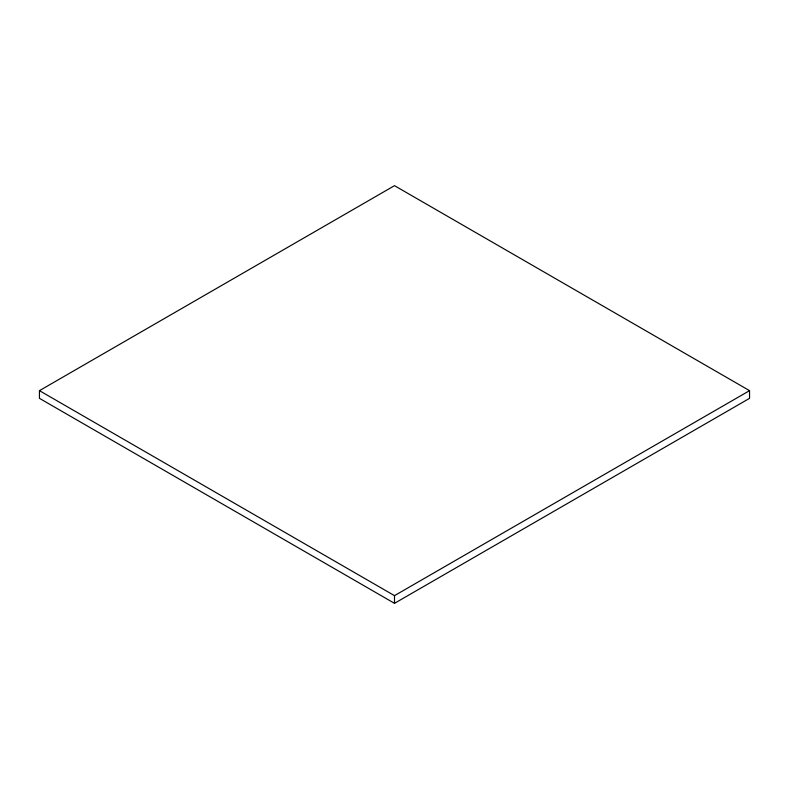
<?xml version="1.0" encoding="UTF-8"?>
<svg xmlns="http://www.w3.org/2000/svg" width="789" height="789" viewBox="0 0 789 789"><rect width="100%" height="100%" fill="white"/><g stroke="black" fill="none" stroke-linecap="round" stroke-linejoin="round"><path stroke-width="1.18" d="M39.45 390.654L394.5 185.671L749.55 390.654L749.55 398.346L394.5 603.329L39.45 398.346L39.45 390.654L394.5 595.646L749.55 390.654M394.5 595.646L394.5 603.329"/></g></svg>
